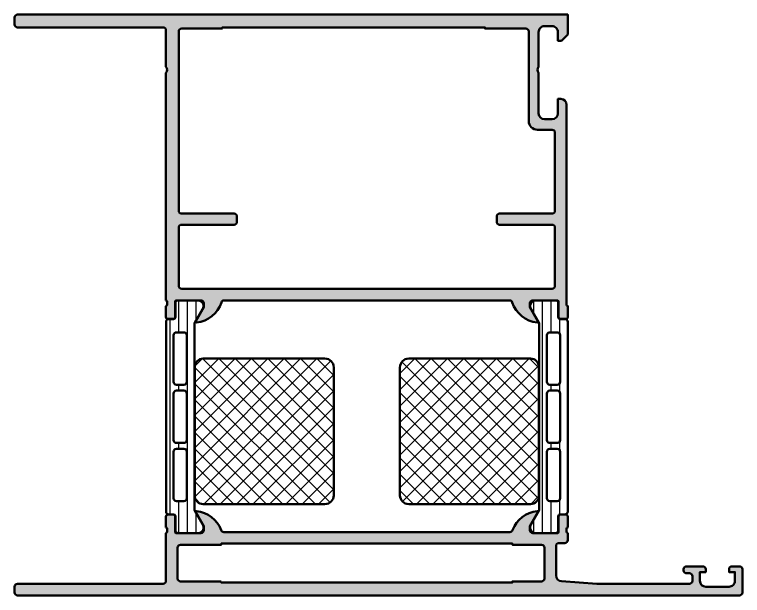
# Model space of a CAD drawing. Extents: x 0 to 125, y 0 to 100.
import ezdxf

# ---------------------------------------------------------------- set-up
doc = ezdxf.new("R2010")
doc.units = 0
for name, color, linetype, lineweight in [('0S-Alu contour', 7, 'Continuous', 50), ('0S-Alu hatch', 252, 'Continuous', 25), ('0S-Plastic contour', 254, 'Continuous', 50), ('0S-Plastic hatch', 253, 'Continuous', 25), ('0S-PT contour', 91, 'Continuous', 50), ('0S-PT hatch', 103, 'Continuous', 25)]:
    doc.layers.add(name, color=color, linetype=linetype, lineweight=lineweight)
pattern_1 = [(135, (0, 0), (-1.403165018917055, -1.403165018917055), []), (225, (0, 0), (1.403165018917055, -1.403165018917055), [])]
pattern_2 = [(90, (0, 0), (-1.4859, 0), [])]

# ---------------------------------------------------------------- blocks, each defined once
blk = doc.blocks.new('430240__CA96C9B0_4135_4E19_A877_C58FC48A25F4_')
at = {"layer": '0S-Alu hatch'}
h = blk.add_hatch(color=256, dxfattribs=at)
edge = h.paths.add_edge_path()
edge.add_line((0.5, 0), (124.4999389648438, 0))
edge.add_arc((124.4998714773262, 0.5000674875174071), 0.5000674920713575, 270.0077324561224, 359.992267543883)
edge.add_line((124.9999389648436, 0.5000000000000355), (124.9999389648438, 4.499999999999978))
edge.add_arc((124.4998714773263, 4.499932512482496), 0.5000674920714625, 0.0077324561169704, 89.99226754388734)
edge.add_line((124.4999389648439, 5.000000000000008), (123.1998901367189, 5.000000000000006))
edge.add_arc((123.1999270355079, 4.499963101210925), 0.5000369001505013, 90.00422797774264, 179.9957720223886)
edge.add_line((122.6998901367188, 4.499999999999984), (122.6998901367188, 4))
edge.add_line((122.6998901367188, 4), (123.6998901367186, 4))
edge.add_line((123.6998901367186, 4), (123.6998901367188, 2.5))
edge.add_ellipse((122.6999271104125, 2.499963026306401), major_axis=(-0.9999630269899558, 0), ratio=1, start_angle=89.99788148507548, end_angle=180.0021185150526, ccw=False)
edge.add_line((122.6998901367188, 1.499999999999998), (118.6998901367188, 1.5))
edge.add_ellipse((118.699967006428, 2.500076869709434), major_axis=(-1.000076872663683, 0), ratio=1, start_angle=0.004403971451608868, end_angle=89.99559602863081, ccw=False)
edge.add_line((117.6998901367186, 2.500000000000237), (117.6998901367188, 4))
edge.add_line((117.6998901367188, 4), (118.6998901367188, 4))
edge.add_line((118.6998901367188, 4), (118.6998901367188, 4.500000000000198))
edge.add_arc((118.1999476115217, 4.500057474802838), 0.4999425285009028, 359.9934131156214, 450.0065868843901)
edge.add_line((118.1998901367188, 5.000000000000008), (115.3999023437501, 5.000000000000007))
edge.add_arc((115.3999189072093, 4.499983436540766), 0.5000165637335796, 90.00189796974266, 179.9981020306515)
edge.add_line((114.8999023437501, 4.499999999999968), (114.8999023437499, 4.300003051758018))
edge.add_arc((115.3999138845144, 4.300014592522378), 0.500011540897747, 180.0013224435664, 269.9986775563486)
edge.add_line((115.3999023437501, 3.800003051757817), (115.8999023437499, 3.800003051757812))
edge.add_ellipse((115.8998672445842, 3.299967952592187), major_axis=(-0.50003510039749, 0), ratio=1, start_angle=180.0040217857437, end_angle=269.9959782142193, ccw=False)
edge.add_line((116.3999023437499, 3.300003051757799), (116.3999023437501, 2.499999999999997))
edge.add_ellipse((115.8998857802908, 2.500016563459212), major_axis=(-0.5000165637335654, 0), ratio=1, start_angle=90.00189796974593, end_angle=179.9981020306515, ccw=False)
edge.add_line((115.8999023437501, 1.999999999999986), (99.99987792968767, 2))
edge.add_line((99.99987792968767, 2), (93.92863159232331, 2.433656093001665))
edge.add_ellipse((93.99987792968761, 3.431114843734052), major_axis=(-1.000000000000221, 0), ratio=1, start_angle=0, end_angle=85.9144241543766, ccw=False)
edge.add_line((92.99987792968739, 3.431114843734157), (92.99987792968761, 8.499999999999973))
edge.add_ellipse((93.49987792968763, 8.499999999999986), major_axis=(-0.5000000000000142, 0), ratio=1, start_angle=270.00000000000165, end_angle=360, ccw=False)
edge.add_line((93.49987792968761, 9), (94.49987792968761, 9))
edge.add_arc((94.49987792968761, 9.49999999999999), 0.4999999999999894, 269.9999999999984, 360)
edge.add_line((94.99987792968761, 9.499999999999975), (94.99987792968761, 10.69997591196493))
edge.add_ellipse((95.07868391684889, 10.96753714189632), major_axis=(-0.2789254297744526, 0), ratio=1, start_angle=-1.1624791642626064, end_angle=73.58848492527841, ccw=False)
edge.add_line((94.7998158945312, 10.97319589648444), (94.79981589453116, 11.4267898964845))
edge.add_ellipse((95.07868399017434, 11.43245055596137), major_axis=(-0.2789255417371679, 0), ratio=1, start_angle=-73.57540544468719, end_angle=1.1628700728463741, ccw=False)
edge.add_line((94.99981689453136, 11.69999389648438), (94.99981689453134, 13.580004896493))
edge.add_arc((94.69981689453128, 13.58000489649286), 0.3000000000000682, 0, 90.00000000002441)
edge.add_line((94.69981689453115, 13.88000489649293), (93.71984257548856, 13.88000489649293))
edge.add_arc((93.71984257548851, 13.58000489649298), 0.2999999999999474, 89.99999999999459, 180)
edge.add_line((93.41984257548857, 13.58000489649299), (93.41984257548857, 10.89999389648445))
edge.add_ellipse((93.21984257548853, 10.89999389648443), major_axis=(-0.2000000000000597, 0), ratio=1, start_angle=90.00000000000409, end_angle=180, ccw=False)
edge.add_line((93.21984257548853, 10.69999389648437), (88.99981689453114, 10.69999389648436))
edge.add_ellipse((88.99981689453115, 11.19999389648438), major_axis=(-0.5000000000000178, 0), ratio=1, start_angle=0, end_angle=89.9999999999983, ccw=False)
edge.add_line((88.49981689453114, 11.19999389648441), (88.49981689453112, 11.89999389648441))
edge.add_line((88.49981689453112, 11.89999389648441), (89.88131235215369, 14.29281421951199))
edge.add_arc((89.76169710988302, 14.36187411183615), 0.1381197846483221, 330.0000000000002, 455.6225775508061)
edge.add_arc((90.2380401357047, 9.52338503463427), 5.000000000002345, 95.62257755078637, 160.0499003679478)
edge.add_ellipse((85.06809437393632, 11.39999389648098), major_axis=(-0.4999999999965955, 0), ratio=1, start_angle=90.0000000000162, end_angle=160.0499003679666, ccw=False)
edge.add_line((85.06809437393647, 10.89999389648438), (35.93183488011989, 10.89999389648437))
edge.add_ellipse((35.93183488011999, 11.39999389647932), major_axis=(-0.4999999999949552, 0), ratio=1, start_angle=19.950396113896375, end_angle=89.99999999998778, ccw=False)
edge.add_arc((30.76189882909059, 9.523358282335494), 5.000000000005633, 19.95039611390961, 84.37742244920904)
edge.add_arc((31.23824185491309, 14.36184735954069), 0.1381197846482319, 84.3774224492316, 210.000000000031)
edge.add_line((31.11862661264252, 14.29278746721651), (32.50012207026486, 11.89996714418899))
edge.add_line((32.50012207026486, 11.89996714418899), (32.50012207026486, 11.19996714418884))
edge.add_ellipse((32.00012207026484, 11.19996714418887), major_axis=(-0.5000000000000214, 0), ratio=1, start_angle=89.99999999999591, end_angle=180, ccw=False)
edge.add_line((32.00012207026481, 10.69996714418885), (27.78009638930774, 10.69996714418884))
edge.add_ellipse((27.78009638930771, 10.89996714418891), major_axis=(-0.2000000000000668, 0), ratio=1, start_angle=0, end_angle=90.00000000001017, ccw=False)
edge.add_line((27.58009638930764, 10.89996714418887), (27.58009638930758, 13.57997814419745))
edge.add_arc((27.28009638930757, 13.57997814419739), 0.3000000000000149, 0, 90.00000000001017)
edge.add_line((27.28009638930752, 13.87997814419741), (26.30012207026488, 13.87997814419742))
edge.add_arc((26.30012207026489, 13.57997814419745), 0.2999999999999652, 90.00000000000205, 180)
edge.add_line((26.00012207026493, 13.57997814419744), (26.00012207026487, 11.69996714418886))
edge.add_ellipse((25.92125497462176, 11.43242380366604), major_axis=(-0.2789255417370154, 0), ratio=1, start_angle=178.8371299271152, end_angle=253.57540544465058, ccw=False)
edge.add_line((26.2001230702648, 11.42676314418899), (26.2001230702648, 10.97316914418885))
edge.add_ellipse((25.92125504794741, 10.96751038960063), major_axis=(-0.2789254297741601, 0), ratio=1, start_angle=106.4245856319628, end_angle=181.1624791642833, ccw=False)
edge.add_line((26.00012207026481, 10.69996714418882), (25.99999999984675, 2.499965981609189))
edge.add_ellipse((25.49999999989952, 2.499973247704528), major_axis=(-0.5000000000000312, 0), ratio=1, start_angle=89.9999999999983, end_angle=179.9991673671277, ccw=False)
edge.add_line((25.4999999998995, 1.999973247704496), (0.5000000000001137, 1.999999999999992))
edge.add_arc((0.5000000000000427, 1.49999999999995), 0.5000000000000427, 89.99999999999186, 180)
edge.add_line((0, 1.500000000000021), (0, 0.499999999999986))
edge.add_arc((0.4999999999999929, 0.4999999999999929), 0.4999999999999929, 180, 270.0000000000008)
edge = h.paths.add_edge_path()
edge.add_line((35.49998168940549, 2.399967144188849), (28.50001220698361, 2.399967144188849))
edge.add_ellipse((28.50001220698362, 2.899967144188853), major_axis=(-0.5000000000000046, 0), ratio=1, start_angle=0, end_angle=89.9999999999996, ccw=False)
edge.add_line((28.00001220698362, 2.899967144188858), (28.00001220698362, 8.199970195946648))
edge.add_ellipse((28.50001220698366, 8.199970195946628), major_axis=(-0.5000000000000356, 0), ratio=1, start_angle=269.9999999999984, end_angle=360, ccw=False)
edge.add_line((28.50001220698367, 8.699970195946664), (35.49998168940549, 8.69997019594666))
edge.add_line((35.49998168940549, 8.69997019594666), (35.49998168940548, 8.899993896484375))
edge.add_line((35.49998168940548, 8.899993896484375), (85.49995727539051, 8.899993896484602))
edge.add_line((85.49995727539051, 8.899993896484602), (85.4999572753905, 8.699996948242186))
edge.add_line((85.4999572753905, 8.699996948242186), (90.49992675781263, 8.699996948242191))
edge.add_ellipse((90.49992675781262, 8.199996948242205), major_axis=(-0.4999999999999858, 0), ratio=1, start_angle=180, end_angle=269.9999999999984, ccw=False)
edge.add_line((90.9999267578126, 8.199996948242198), (90.9999267578126, 2.899993896484614))
edge.add_ellipse((90.49992675781247, 2.899993896484709), major_axis=(-0.5000000000001279, 0), ratio=1, start_angle=89.99999999999022, end_angle=180, ccw=False)
edge.add_line((90.49992675781237, 2.399993896484581), (85.49995727539051, 2.399993896484375))
edge.add_line((85.49995727539051, 2.399993896484375), (85.4999572753905, 2.199996948242407))
edge.add_line((85.4999572753905, 2.199996948242407), (35.49998168940549, 2.19997123285794))
edge.add_line((35.49998168940549, 2.19997123285794), (35.49998168940549, 2.399967144188849))
at = {"layer": '0S-Alu contour', "color": 7}
for points in [[(27.28009638930752, 13.87997814419741), (26.30012207026488, 13.87997814419742)], [(31.11862661264252, 14.29278746721651), (32.50012207026486, 11.89996714418899), (32.50012207026486, 11.19996714418884)], [(88.49981689453114, 11.19999389648441), (88.49981689453112, 11.89999389648441), (89.88131235215369, 14.29281421951199)], [(94.69981689453115, 13.88000489649293), (93.71984257548856, 13.88000489649293)], [(26.00012207026493, 13.57997814419744), (26.00012207026487, 11.69996714418886)], [(27.58009638930764, 10.89996714418887), (27.58009638930758, 13.57997814419745)], [(93.41984257548857, 13.58000489649299), (93.41984257548857, 10.89999389648445)], [(94.99981689453136, 11.69999389648438), (94.99981689453134, 13.580004896493)], [(26.2001230702648, 11.42676314418899), (26.2001230702648, 10.97316914418885)], [(94.7998158945312, 10.97319589648444), (94.79981589453116, 11.4267898964845)], [(26.00012207026481, 10.69996714418882), (25.99999999984675, 2.499965981609189)], [(32.00012207026481, 10.69996714418885), (27.78009638930774, 10.69996714418884)], [(85.06809437393647, 10.89999389648438), (35.93183488011989, 10.89999389648437)], [(93.21984257548853, 10.69999389648437), (88.99981689453114, 10.69999389648436)], [(94.99987792968761, 9.499999999999975), (94.99987792968761, 10.69997591196493)], [(28.50001220698367, 8.699970195946664), (35.49998168940549, 8.69997019594666), (35.49998168940548, 8.899993896484375), (85.49995727539051, 8.899993896484602), (85.4999572753905, 8.699996948242186), (90.49992675781263, 8.699996948242191)], [(93.49987792968761, 9), (94.49987792968761, 9)], [(28.00001220698362, 2.899967144188858), (28.00001220698362, 8.199970195946648)], [(90.9999267578126, 8.199996948242198), (90.9999267578126, 2.899993896484614)], [(92.99987792968739, 3.431114843734157), (92.99987792968761, 8.499999999999973)], [(114.8999023437501, 4.499999999999968), (114.8999023437499, 4.300003051758018)], [(118.1998901367188, 5.000000000000008), (115.3999023437501, 5.000000000000007)], [(115.3999023437501, 3.800003051757817), (115.8999023437499, 3.800003051757812)], [(117.6998901367186, 2.500000000000237), (117.6998901367188, 4), (118.6998901367188, 4), (118.6998901367188, 4.500000000000198)], [(122.6998901367188, 4.499999999999984), (122.6998901367188, 4), (123.6998901367186, 4), (123.6998901367188, 2.5)], [(124.4999389648439, 5.000000000000008), (123.1998901367189, 5.000000000000006)], [(124.9999389648436, 0.5000000000000355), (124.9999389648438, 4.499999999999978)], [(116.3999023437499, 3.300003051757799), (116.3999023437501, 2.499999999999997)], [(0, 1.500000000000021), (0, 0.499999999999986)], [(25.4999999998995, 1.999973247704496), (0.5000000000001137, 1.999999999999992)], [(35.49998168940549, 2.399967144188849), (28.50001220698361, 2.399967144188849)], [(90.49992675781237, 2.399993896484581), (85.49995727539051, 2.399993896484375), (85.4999572753905, 2.199996948242407), (35.49998168940549, 2.19997123285794), (35.49998168940549, 2.399967144188849)], [(115.8999023437501, 1.999999999999986), (99.99987792968767, 2), (93.92863159232331, 2.433656093001665)], [(122.6998901367188, 1.499999999999998), (118.6998901367188, 1.5)], [(0.5, 0), (124.4999389648438, 0)]]:
    blk.add_lwpolyline(points, dxfattribs=at)
for centre, radius, start, end in [((26.30012207026489, 13.57997814419745), 0.2999999999999652, 90.00000000000205, 180), ((27.28009638930757, 13.57997814419739), 0.3000000000000149, 0, 90.00000000001017), ((31.23824185491309, 14.36184735954069), 0.1381197846482319, 84.3774224492316, 210.000000000031), ((30.76189882909059, 9.523358282335494), 5.000000000005633, 19.95039611390961, 84.37742244920904), ((90.2380401357047, 9.52338503463427), 5.000000000002345, 95.62257755078637, 160.0499003679478), ((89.76169710988302, 14.36187411183615), 0.1381197846483221, 330.0000000000002, 95.62257755080613), ((93.71984257548851, 13.58000489649298), 0.2999999999999474, 89.99999999999459, 180), ((94.69981689453128, 13.58000489649286), 0.3000000000000682, 0, 90.00000000002441), ((94.49987792968761, 9.49999999999999), 0.4999999999999894, 269.9999999999984, 0), ((115.3999189072093, 4.499983436540766), 0.5000165637335796, 90.00189796974266, 179.9981020306515), ((115.3999138845144, 4.300014592522378), 0.500011540897747, 180.0013224435664, 269.9986775563486), ((118.1999476115217, 4.500057474802838), 0.4999425285009028, 359.9934131156214, 90.00658688439012), ((123.1999270355079, 4.499963101210925), 0.5000369001505013, 90.00422797774264, 179.9957720223886), ((124.4998714773263, 4.499932512482496), 0.5000674920714625, 0.0077324561169704, 89.99226754388734), ((0.5000000000000427, 1.49999999999995), 0.5000000000000427, 89.99999999999186, 180), ((0.4999999999999929, 0.4999999999999929), 0.4999999999999929, 180, 270.0000000000008), ((124.4998714773262, 0.5000674875174071), 0.5000674920713575, 270.0077324561224, 359.992267543883)]:
    blk.add_arc(centre, radius, start, end, dxfattribs=at)
at = {"layer": '0S-Alu contour', "color": 7, "extrusion": (0, 0, -1)}
for centre, radius, start, end in [((-25.92125497462176, 11.43242380366604), 0.2789255417370154, 106.4245945553494, 181.162870072885), ((-95.07868399017434, 11.43245055596137), 0.2789255417371679, 358.8371299271536, 73.57540544468728), ((-25.92125504794741, 10.96751038960063), 0.2789254297741601, 178.8375208357167, 253.5754143680372), ((-27.78009638930771, 10.89996714418891), 0.2000000000000668, 269.9999999999898, 0), ((-32.00012207026484, 11.19996714418887), 0.5000000000000214, 180, 270.0000000000041), ((-35.93183488011999, 11.39999389647932), 0.4999999999949552, 270.0000000000122, 340.0496038861036), ((-85.06809437393632, 11.39999389648098), 0.4999999999965955, 199.9500996320334, 269.9999999999838), ((-88.99981689453115, 11.19999389648438), 0.5000000000000178, 270.0000000000017, 0), ((-93.21984257548853, 10.89999389648443), 0.2000000000000597, 180, 269.9999999999959), ((-95.07868391684889, 10.96753714189632), 0.2789254297744526, 286.4115150747216, 1.162479164262609), ((-93.49987792968763, 8.499999999999986), 0.5000000000000142, 0, 89.99999999999837), ((-28.50001220698366, 8.199970195946628), 0.5000000000000356, 0, 90.0000000000016), ((-90.49992675781262, 8.199996948242205), 0.4999999999999858, 90.0000000000016, 180), ((-115.8998672445842, 3.299967952592187), 0.50003510039749, 90.0040217857807, 179.9959782142563), ((-28.50001220698362, 2.899967144188853), 0.5000000000000046, 270.0000000000004, 0), ((-90.49992675781247, 2.899993896484709), 0.5000000000001279, 180, 270.0000000000098), ((-93.99987792968761, 3.431114843734052), 1.000000000000221, 274.0855758456234, 0), ((-25.49999999989952, 2.499973247704528), 0.5000000000000312, 180.0008326328724, 270.0000000000017), ((-115.8998857802908, 2.500016563459212), 0.5000165637335654, 180.0018979693485, 269.9981020302541), ((-118.699967006428, 2.500076869709434), 1.000076872663683, 270.0044039713692, 359.9955960285484), ((-122.6999271104125, 2.499963026306401), 0.9999630269899558, 179.9978814849474, 270.0021185149245)]:
    blk.add_arc(centre, radius, start, end, dxfattribs=at)
blk = doc.blocks.new('430520__591F42D7_17F3_45D7_87C4_2FE43809845B_')
at = {"layer": '0S-PT hatch'}
h = blk.add_hatch(dxfattribs=at)
h.set_pattern_fill('ANSI37', color=256, scale=0.625, angle=90, style=0)
h.set_pattern_definition(pattern_1)
edge = h.paths.add_edge_path()
edge.add_line((67.68982100441738, 15.68997591196492), (88.58985342934413, 15.68997591196493))
edge.add_arc((88.61656169168069, 17.12549576254588), 1.435768286559153, 268.9341184137193, 362.5740110506953)
edge.add_line((90.05088135027142, 17.18997591196493), (90.0139542307046, 39.18997591196493))
edge.add_arc((88.64035607998967, 39.31190212465653), 1.378998869103517, 354.9274856688382, 452.0987950140447)
edge.add_line((88.58985342934413, 40.68997591196493), (67.68982100441735, 40.68997591196492))
edge.add_arc((67.68982472385952, 39.18997219252278), 1.500003719446759, 90.00014207187252, 179.9998579268319)
edge.add_line((66.18982100441737, 39.18997591196492), (66.18982100441738, 17.18997591196492))
edge.add_arc((67.68982367965171, 17.18997858719926), 1.500002675236713, 180.000102185685, 269.9998978137581)
at = {"layer": '0S-PT contour', "color": 7}
for points in [[(88.58985342934413, 40.68997591196493), (67.68982100441735, 40.68997591196492)], [(66.18982100441737, 39.18997591196492), (66.18982100441738, 17.18997591196492)], [(90.05088135027142, 17.18997591196493), (90.0139542307046, 39.18997591196493)], [(67.68982100441738, 15.68997591196492), (88.58985342934413, 15.68997591196493)]]:
    blk.add_lwpolyline(points, dxfattribs=at)
for centre, radius, start, end in [((67.68982472385952, 39.18997219252278), 1.500003719446759, 90.00014207187252, 179.9998579268319), ((88.64035607998967, 39.31190212465653), 1.378998869103517, 354.9274856688382, 92.09879501404477), ((67.68982367965171, 17.18997858719926), 1.500002675236713, 180.000102185685, 269.9998978137581), ((88.61656169168069, 17.12549576254588), 1.435768286559153, 268.9341184137193, 2.574011050695321)]:
    blk.add_arc(centre, radius, start, end, dxfattribs=at)
blk = doc.blocks.new('284257__BAB795CD_4E66_4EE8_9439_99175800523B___726AAB47_BA95_4954_93C4_E282FFC9E9A8_')
at = {"layer": '0S-Plastic hatch'}
h = blk.add_hatch(dxfattribs=at)
h.set_pattern_fill('ANSI31', color=256, scale=0.4680000000000001, angle=45, style=0)
h.set_pattern_definition(pattern_2)
edge = h.paths.add_edge_path()
edge.add_ellipse((94.4921626008946, 14.40997291196493), major_axis=(-0.4999999999999985, 0), ratio=1, start_angle=90, end_angle=179.9999730418353, ccw=False)
edge.add_line((94.4921626008946, 13.90997291196493), (93.68183126756134, 13.90997291196493))
edge.add_arc((93.68183126756134, 13.60997291196491), 0.3000000000000202, 90.00000000000273, 180)
edge.add_line((93.38183126756132, 13.6099729119649), (93.38216321795835, 11.20997452902858))
edge.add_ellipse((92.88216724051975, 11.2099718894035), major_axis=(-0.4999959774455549, 0), ratio=1, start_angle=89.99969751881491, end_angle=180.0003024817733, ccw=False)
edge.add_line((92.8821646008947, 10.70997591196491), (89.40562310279518, 10.70997591196492))
edge.add_ellipse((89.54793375178653, 11.69979398668777), major_axis=(-0.9999960709244795, 0), ratio=1, start_angle=-32.727016099841194, end_angle=81.81839194810021, ccw=False)
edge.add_line((88.70668110279519, 12.24042891196493), (90.02515081728183, 14.52408575871511))
edge.add_arc((89.59213810055107, 14.77408573301467), 0.5000000000003328, 330.0000034006767, 359.9999401018306)
edge.add_line((90.09213810055113, 14.77408521024616), (90.08756875813714, 46.62586661368374))
edge.add_arc((89.58756875813712, 46.62586609091505), 0.5000000000002875, 5.98981694121e-05, 29.99999659934351)
edge.add_line((90.02058147486775, 46.87586606521474), (88.70211176038116, 49.15952291196491))
edge.add_ellipse((89.54336440937249, 49.7001578372421), major_axis=(-0.9999960709244653, 0), ratio=1, start_angle=-81.81839194809828, end_angle=32.72701609984313, ccw=False)
edge.add_line((89.40105376038109, 50.68997591196493), (92.87759525848062, 50.68997591196493))
edge.add_ellipse((92.8775978981057, 50.18997993452634), major_axis=(-0.499995977445562, 0), ratio=1, start_angle=179.9996975182268, end_angle=270.0003024811867, ccw=False)
edge.add_line((93.37759387554429, 50.18997729490127), (93.37726192514727, 47.78997891196492))
edge.add_arc((93.67726192514726, 47.78997891196492), 0.2999999999999829, 180, 270)
edge.add_line((93.67726192514726, 47.48997891196494), (94.49217792918571, 47.48997891196493))
edge.add_ellipse((94.4921779291857, 46.98997891196493), major_axis=(-0.4999999999999929, 0), ratio=1, start_angle=179.9999730418353, end_angle=269.9999999999984, ccw=False)
edge.add_line((94.99217792918564, 46.98997867672416), (94.99216260089455, 14.40997267672416))
edge = h.paths.add_edge_path()
edge.add_arc((93.20655563563267, 16.69685383321118), 0.5000000020876358, 269.9981008973821, 360)
edge.add_line((93.70655563772031, 16.69685383139306), (93.70655563772031, 24.69685077928073))
edge.add_arc((93.20655563556298, 24.69685077740327), 0.5000000021573215, 0, 90.00189908949562)
edge.add_line((93.20653906288067, 25.19685077928594), (91.90654495656791, 25.19685077928595))
edge.add_arc((91.90654131721124, 24.69685441864269), 0.4999963606565038, 89.9995829574057, 180.0004170428646)
edge.add_line((91.40654495656796, 24.69685077928592), (91.40654495656796, 16.69685383139821))
edge.add_arc((91.90654131721134, 16.69685019204158), 0.4999963606566246, 179.9995829571354, 270.0004170425845)
edge.add_line((91.90654495656796, 16.1968538313982), (93.20653906283584, 16.1968538313982))
edge = h.paths.add_edge_path()
edge.add_arc((93.20655563770988, 26.69685077928593), 0.4999999999999965, 269.999999998808, 360)
edge.add_line((93.7065556377099, 26.69685077928074), (93.7065556377099, 34.70055766410887))
edge.add_arc((93.20655563770988, 34.70055766411407), 0.5, 0, 90)
edge.add_line((93.20655563770988, 35.20055766411406), (91.90654495655755, 35.20055766411406))
edge.add_arc((91.90654495655754, 34.70055766411408), 0.4999999999999929, 89.99999999999837, 180)
edge.add_line((91.40654495655755, 34.70055766410888), (91.40654495655755, 26.69685077928075))
edge.add_arc((91.90654495655755, 26.69685077928594), 0.5000000000000142, 180, 269.9999999988063)
edge.add_line((91.90654495654715, 26.19685077928593), (93.2065556376995, 26.19685077928594))
edge = h.paths.add_edge_path()
edge.add_arc((93.20655563562224, 36.70055766592705), 0.500000002087643, 269.9981008973838, 360)
edge.add_line((93.70655563770988, 36.70055766410892), (93.7065556377099, 44.70056987079607))
edge.add_arc((93.20657089649897, 44.70056987080128), 0.4999847412109091, 0, 90)
edge.add_line((93.20657089649897, 45.20055461201219), (91.90656021534659, 45.2005546120122))
edge.add_arc((91.90656021534659, 44.70053935322316), 0.5000152587890412, 90, 180)
edge.add_line((91.40654495655755, 44.70053935321796), (91.40654495655755, 36.70055766411405))
edge.add_arc((91.90654131720088, 36.70055402475739), 0.4999963606565677, 179.9995829571354, 270.0004170425911)
edge.add_line((91.90654495655754, 36.20055766411407), (93.20653906282544, 36.20055766411407))
at = {"layer": '0S-Alu contour', "color": 7}
for points in [[(93.20657089649897, 45.20055461201219), (91.90656021534659, 45.2005546120122)], [(91.40654495655755, 44.70053935321796), (91.40654495655755, 36.70055766411405)], [(93.70655563770988, 36.70055766410892), (93.7065556377099, 44.70056987079607)], [(91.90654495655754, 36.20055766411407), (93.20653906282544, 36.20055766411407)], [(93.20655563770988, 35.20055766411406), (91.90654495655755, 35.20055766411406)], [(91.40654495655755, 34.70055766410888), (91.40654495655755, 26.69685077928075)], [(93.7065556377099, 26.69685077928074), (93.7065556377099, 34.70055766410887)], [(91.90654495654715, 26.19685077928593), (93.2065556376995, 26.19685077928594)], [(93.20653906288067, 25.19685077928594), (91.90654495656791, 25.19685077928595)], [(91.40654495656796, 24.69685077928592), (91.40654495656796, 16.69685383139821)], [(93.70655563772031, 16.69685383139306), (93.70655563772031, 24.69685077928073)], [(91.90654495656796, 16.1968538313982), (93.20653906283584, 16.1968538313982)]]:
    blk.add_lwpolyline(points, dxfattribs=at)
for centre, radius, start, end in [((91.90656021534659, 44.70053935322316), 0.5000152587890412, 90, 180), ((93.20657089649897, 44.70056987080128), 0.4999847412109091, 0, 90), ((91.90654131720088, 36.70055402475739), 0.4999963606565677, 179.9995829571354, 270.0004170425911), ((93.20655563562224, 36.70055766592705), 0.500000002087643, 269.9981008973838, 0), ((91.90654495655754, 34.70055766411408), 0.4999999999999929, 89.99999999999837, 180), ((93.20655563770988, 34.70055766411407), 0.5, 0, 90), ((91.90654495655755, 26.69685077928594), 0.5000000000000142, 180, 269.9999999988063), ((93.20655563770988, 26.69685077928593), 0.4999999999999965, 269.999999998808, 0), ((91.90654131721124, 24.69685441864269), 0.4999963606565038, 89.9995829574057, 180.0004170428646), ((93.20655563556298, 24.69685077740327), 0.5000000021573215, 0, 90.00189908949562), ((91.90654131721134, 16.69685019204158), 0.4999963606566246, 179.9995829571354, 270.0004170425845), ((93.20655563563267, 16.69685383321118), 0.5000000020876358, 269.9981008973821, 0)]:
    blk.add_arc(centre, radius, start, end, dxfattribs=at)
at = {"layer": '0S-Plastic contour', "color": 7}
for points in [[(89.40105376038109, 50.68997591196493), (92.87759525848062, 50.68997591196493)], [(93.37759387554429, 50.18997729490127), (93.37726192514727, 47.78997891196492)], [(90.02058147486775, 46.87586606521474), (88.70211176038116, 49.15952291196491)], [(90.09213810055113, 14.77408521024616), (90.08756875813714, 46.62586661368374)], [(93.67726192514726, 47.48997891196494), (94.49217792918571, 47.48997891196493)], [(94.99217792918564, 46.98997867672416), (94.99216260089455, 14.40997267672416)], [(88.70668110279519, 12.24042891196493), (90.02515081728183, 14.52408575871511)], [(94.4921626008946, 13.90997291196493), (93.68183126756134, 13.90997291196493)], [(93.38183126756132, 13.6099729119649), (93.38216321795835, 11.20997452902858)], [(92.8821646008947, 10.70997591196491), (89.40562310279518, 10.70997591196492)]]:
    blk.add_lwpolyline(points, dxfattribs=at)
at = {"layer": '0S-Plastic contour', "color": 7, "extrusion": (0, 0, -1)}
for centre, radius, start, end in [((-89.54336440937249, 49.7001578372421), 0.9999960709244653, 327.2729839001569, 81.81839194809844), ((-92.8775978981057, 50.18997993452634), 0.499995977445562, 89.9996975188133, 180.0003024817733), ((-94.4921779291857, 46.98997891196493), 0.4999999999999929, 90.0000000000016, 180.0000269581648), ((-94.4921626008946, 14.40997291196493), 0.4999999999999985, 180.0000269581648, 270), ((-89.54793375178653, 11.69979398668777), 0.9999960709244795, 278.1816080518998, 32.72701609984115), ((-92.88216724051975, 11.2099718894035), 0.4999959774455549, 179.9996975182267, 270.0003024811851)]:
    blk.add_arc(centre, radius, start, end, dxfattribs=at)
at = {"layer": '0S-Plastic contour', "color": 7}
for centre, radius, start, end in [((93.67726192514726, 47.78997891196492), 0.2999999999999829, 180, 270), ((89.58756875813712, 46.62586609091505), 0.5000000000002875, 5.98981694121e-05, 29.99999659934351), ((89.59213810055107, 14.77408573301467), 0.5000000000003328, 330.0000034006767, 359.9999401018306), ((93.68183126756134, 13.60997291196491), 0.3000000000000202, 90.00000000000273, 180)]:
    blk.add_arc(centre, radius, start, end, dxfattribs=at)
blk = doc.blocks.new('430520__A9104E17_5C87_406B_A49D_0138D4455357_')
at = {"layer": '0S-PT hatch'}
h = blk.add_hatch(dxfattribs=at)
h.set_pattern_fill('ANSI37', color=256, scale=0.625, angle=90, style=0)
h.set_pattern_definition(pattern_1)
edge = h.paths.add_edge_path()
edge.add_arc((53.31017632030071, 17.18996981942316), 1.500002675236729, 270.0001021862424, 359.999897814315)
edge.add_line((54.81017899553505, 17.18996714418882), (54.81017899553505, 39.18996714418882))
edge.add_arc((53.3101752760929, 39.18996342474667), 1.500003719446759, 0.0001420731681082, 89.9998579281275)
edge.add_line((53.31017899553505, 40.68996714418882), (32.41014657060829, 40.68996714418882))
edge.add_arc((32.36463264687768, 39.29987517644634), 1.390836868951751, 88.12471077754246, 184.532407087134)
edge.add_line((30.97814520716509, 39.18996714418882), (30.93323905197349, 17.18996714418882))
edge.add_arc((32.39411839681363, 17.15127099679727), 1.461391751722821, 178.4826894687781, 270.6284181658987)
edge.add_line((32.41014657060829, 15.68996714418882), (53.31017899553505, 15.68996714418882))
at = {"layer": '0S-PT contour', "color": 7}
for points in [[(53.31017899553505, 40.68996714418882), (32.41014657060829, 40.68996714418882)], [(30.97814520716509, 39.18996714418882), (30.93323905197349, 17.18996714418882)], [(54.81017899553505, 17.18996714418882), (54.81017899553505, 39.18996714418882)], [(32.41014657060829, 15.68996714418882), (53.31017899553505, 15.68996714418882)]]:
    blk.add_lwpolyline(points, dxfattribs=at)
for centre, radius, start, end in [((32.36463264687768, 39.29987517644634), 1.390836868951751, 88.12471077754246, 184.532407087134), ((53.3101752760929, 39.18996342474667), 1.500003719446759, 0.0001420731681082, 89.9998579281275), ((32.39411839681363, 17.15127099679727), 1.461391751722821, 178.4826894687781, 270.6284181658987), ((53.31017632030071, 17.18996981942316), 1.500002675236729, 270.0001021862424, 359.999897814315)]:
    blk.add_arc(centre, radius, start, end, dxfattribs=at)
blk = doc.blocks.new('284257__7195D4D4_D1D8_4C84_B367_20361C5AC560___4AF0D132_89EC_410E_9C64_756B7EC1D10D_')
at = {"layer": '0S-Plastic hatch'}
h = blk.add_hatch(dxfattribs=at)
h.set_pattern_fill('ANSI31', color=256, scale=0.4680000000000001, angle=45, style=0)
h.set_pattern_definition(pattern_2)
edge = h.paths.add_edge_path()
edge.add_arc((26.50783739905782, 14.40996414418882), 0.4999999999999985, 180.0000269581648, 270)
edge.add_line((26.50783739905782, 13.90996414418882), (27.31816873239109, 13.90996414418882))
edge.add_ellipse((27.31816873239108, 13.6099641441888), major_axis=(-0.3000000000000184, 0), ratio=1, start_angle=180, end_angle=269.99999999999864, ccw=False)
edge.add_line((27.6181687323911, 13.60996414418879), (27.61783678199407, 11.20996576125247))
edge.add_arc((28.11783275943266, 11.20996312162739), 0.4999959774455513, 179.9996975182267, 270.0003024811855)
edge.add_line((28.11783539905773, 10.7099671441888), (31.59437689715725, 10.70996714418881))
edge.add_arc((31.45206624816589, 11.69978521891166), 0.9999960709244788, 278.1816080519002, 392.7270160998407)
edge.add_line((32.29331889715723, 12.24042014418882), (30.9748491826706, 14.524076990939))
edge.add_ellipse((31.40786189940136, 14.77407696523856), major_axis=(-0.5000000000003372, 0), ratio=1, start_angle=5.9898169411098934e-05, end_angle=29.99999659932263, ccw=False)
edge.add_line((30.9078618994013, 14.77407644247005), (30.91243124181529, 46.62585784590763))
edge.add_ellipse((31.4124312418153, 46.62585732313893), major_axis=(-0.5000000000002875, 0), ratio=1, start_angle=330.0000034006556, end_angle=359.9999401018306, ccw=False)
edge.add_line((30.97941852508467, 46.87585729743863), (32.29788823957125, 49.15951414418881))
edge.add_arc((31.45663559057993, 49.70014906946598), 0.9999960709244712, 327.2729839001572, 441.8183919480979)
edge.add_line((31.59894623957133, 50.68996714418883), (28.12240474147179, 50.68996714418883))
edge.add_arc((28.12240210184671, 50.18997116675024), 0.499995977445562, 89.99969751881291, 180.0003024817733)
edge.add_line((27.62240612440812, 50.18996852712516), (27.62273807480514, 47.78997014418882))
edge.add_ellipse((27.32273807480515, 47.78997014418881), major_axis=(-0.29999999999999, 0), ratio=1, start_angle=90.00000000000142, end_angle=180, ccw=False)
edge.add_line((27.32273807480516, 47.48997014418882), (26.50782207076672, 47.48997014418882))
edge.add_arc((26.50782207076672, 46.98997014418882), 0.5, 90.0000000000004, 180.0000269581648)
edge.add_line((26.00782207076678, 46.98996990894808), (26.00783739905788, 14.40996390894806))
edge = h.paths.add_edge_path()
edge.add_ellipse((27.79344436431976, 16.69684506543507), major_axis=(-0.5000000020876358, 0), ratio=1, start_angle=0, end_angle=90.00189910261747, ccw=False)
edge.add_line((27.29344436223212, 16.69684506361695), (27.29344436223212, 24.69684201150462))
edge.add_ellipse((27.79344436438944, 24.69684200962716), major_axis=(-0.5000000021573144, 0), ratio=1, start_angle=269.9981009105036, end_angle=360, ccw=False)
edge.add_line((27.79346093707176, 25.19684201150982), (29.0934550433845, 25.19684201150984))
edge.add_ellipse((29.09345868274121, 24.69684565086658), major_axis=(-0.4999963606565038, 0), ratio=1, start_angle=179.9995829571355, end_angle=270.00041704259513, ccw=False)
edge.add_line((29.59345504338447, 24.69684201150981), (29.59345504338447, 16.6968450636221))
edge.add_ellipse((29.0934586827411, 16.69684142426547), major_axis=(-0.4999963606566175, 0), ratio=1, start_angle=89.99958295741459, end_angle=180.0004170428646, ccw=False)
edge.add_line((29.09345504338446, 16.1968450636221), (27.79346093711658, 16.1968450636221))
edge = h.paths.add_edge_path()
edge.add_ellipse((27.79344436224252, 26.69684201150982), major_axis=(-0.4999999999999965, 0), ratio=1, start_angle=0, end_angle=90.0000000011924, ccw=False)
edge.add_line((27.29344436224252, 26.69684201150462), (27.29344436224252, 34.70054889633276))
edge.add_ellipse((27.79344436224253, 34.70054889633796), major_axis=(-0.5, 0), ratio=1, start_angle=270, end_angle=360, ccw=False)
edge.add_line((27.79344436224253, 35.20054889633796), (29.09345504339487, 35.20054889633796))
edge.add_ellipse((29.09345504339487, 34.70054889633797), major_axis=(-0.4999999999999929, 0), ratio=1, start_angle=180, end_angle=270.0000000000008, ccw=False)
edge.add_line((29.59345504339487, 34.70054889633277), (29.59345504339487, 26.69684201150464))
edge.add_ellipse((29.09345504339486, 26.69684201150984), major_axis=(-0.5000000000000107, 0), ratio=1, start_angle=90.00000000119331, end_angle=180, ccw=False)
edge.add_line((29.09345504340527, 26.19684201150982), (27.79344436225293, 26.19684201150982))
edge = h.paths.add_edge_path()
edge.add_ellipse((27.79344436433017, 36.70054889815094), major_axis=(-0.500000002087643, 0), ratio=1, start_angle=0, end_angle=90.00189910261668, ccw=False)
edge.add_line((27.29344436224252, 36.70054889633281), (27.29344436224252, 44.70056110301997))
edge.add_ellipse((27.79342910345344, 44.70056110302517), major_axis=(-0.4999847412109091, 0), ratio=1, start_angle=270, end_angle=360, ccw=False)
edge.add_line((27.79342910345344, 45.20054584423608), (29.09343978460583, 45.20054584423609))
edge.add_ellipse((29.09343978460583, 44.70053058544706), major_axis=(-0.5000152587890412, 0), ratio=1, start_angle=180, end_angle=269.9999999999992, ccw=False)
edge.add_line((29.59345504339487, 44.70053058544184), (29.59345504339487, 36.70054889633795))
edge.add_ellipse((29.09345868275155, 36.70054525698128), major_axis=(-0.4999963606565677, 0), ratio=1, start_angle=89.9995829574089, end_angle=180.0004170428646, ccw=False)
edge.add_line((29.09345504339487, 36.20054889633796), (27.79346093712698, 36.20054889633796))
at = {"layer": '0S-Alu contour', "color": 7}
for points in [[(27.79342910345344, 45.20054584423608), (29.09343978460583, 45.20054584423609)], [(27.29344436224252, 36.70054889633281), (27.29344436224252, 44.70056110301997)], [(29.59345504339487, 44.70053058544184), (29.59345504339487, 36.70054889633795)], [(27.79344436224253, 35.20054889633796), (29.09345504339487, 35.20054889633796)], [(29.09345504339487, 36.20054889633796), (27.79346093712698, 36.20054889633796)], [(27.29344436224252, 26.69684201150462), (27.29344436224252, 34.70054889633276)], [(29.59345504339487, 34.70054889633277), (29.59345504339487, 26.69684201150464)], [(29.09345504340527, 26.19684201150982), (27.79344436225293, 26.19684201150982)], [(27.79346093707176, 25.19684201150982), (29.0934550433845, 25.19684201150984)], [(27.29344436223212, 16.69684506361695), (27.29344436223212, 24.69684201150462)], [(29.59345504338447, 24.69684201150981), (29.59345504338447, 16.6968450636221)], [(29.09345504338446, 16.1968450636221), (27.79346093711658, 16.1968450636221)]]:
    blk.add_lwpolyline(points, dxfattribs=at)
at = {"layer": '0S-Alu contour', "color": 7, "extrusion": (0, 0, -1)}
for centre, radius, start, end in [((-27.79342910345344, 44.70056110302517), 0.4999847412109091, 0, 90), ((-29.09343978460583, 44.70053058544706), 0.5000152587890412, 90.00000000000081, 180), ((-27.79344436433017, 36.70054889815094), 0.500000002087643, 269.9981008973833, 0), ((-29.09345868275155, 36.70054525698128), 0.4999963606565677, 179.9995829571354, 270.0004170425911), ((-27.79344436224253, 34.70054889633796), 0.5, 0, 90), ((-29.09345504339487, 34.70054889633797), 0.4999999999999929, 89.9999999999992, 180), ((-27.79344436224252, 26.69684201150982), 0.4999999999999965, 269.9999999988076, 0), ((-29.09345504339486, 26.69684201150984), 0.5000000000000107, 180, 269.9999999988067), ((-27.79344436438944, 24.69684200962716), 0.5000000021573144, 0, 90.00189908949643), ((-29.09345868274121, 24.69684565086658), 0.4999963606565038, 89.9995829574049, 180.0004170428646), ((-27.79344436431976, 16.69684506543507), 0.5000000020876358, 269.9981008973825, 0), ((-29.0934586827411, 16.69684142426547), 0.4999963606566175, 179.9995829571354, 270.0004170425854)]:
    blk.add_arc(centre, radius, start, end, dxfattribs=at)
at = {"layer": '0S-Plastic contour', "color": 7}
for points in [[(27.62240612440812, 50.18996852712516), (27.62273807480514, 47.78997014418882)], [(31.59894623957133, 50.68996714418883), (28.12240474147179, 50.68996714418883)], [(30.97941852508467, 46.87585729743863), (32.29788823957125, 49.15951414418881)], [(26.00782207076678, 46.98996990894808), (26.00783739905788, 14.40996390894806)], [(27.32273807480516, 47.48997014418882), (26.50782207076672, 47.48997014418882)], [(30.9078618994013, 14.77407644247005), (30.91243124181529, 46.62585784590763)], [(26.50783739905782, 13.90996414418882), (27.31816873239109, 13.90996414418882)], [(32.29331889715723, 12.24042014418882), (30.9748491826706, 14.524076990939)], [(27.6181687323911, 13.60996414418879), (27.61783678199407, 11.20996576125247)], [(28.11783539905773, 10.7099671441888), (31.59437689715725, 10.70996714418881)]]:
    blk.add_lwpolyline(points, dxfattribs=at)
for centre, radius, start, end in [((28.12240210184671, 50.18997116675024), 0.499995977445562, 89.99969751881291, 180.0003024817733), ((31.45663559057993, 49.70014906946598), 0.9999960709244712, 327.2729839001572, 81.81839194809788), ((26.50782207076672, 46.98997014418882), 0.5, 90.0000000000004, 180.0000269581648), ((26.50783739905782, 14.40996414418882), 0.4999999999999985, 180.0000269581648, 270), ((31.45206624816589, 11.69978521891166), 0.9999960709244788, 278.1816080519002, 32.72701609984066), ((28.11783275943266, 11.20996312162739), 0.4999959774455513, 179.9996975182267, 270.0003024811855)]:
    blk.add_arc(centre, radius, start, end, dxfattribs=at)
at = {"layer": '0S-Plastic contour', "color": 7, "extrusion": (0, 0, -1)}
for centre, radius, start, end in [((-27.32273807480515, 47.78997014418881), 0.29999999999999, 180, 269.9999999999986), ((-31.4124312418153, 46.62585732313893), 0.5000000000002875, 5.98981694121e-05, 29.99999659934442), ((-27.31816873239108, 13.6099641441888), 0.3000000000000185, 90.00000000000136, 180), ((-31.40786189940136, 14.77407696523856), 0.5000000000003372, 330.0000034006774, 359.9999401018306)]:
    blk.add_arc(centre, radius, start, end, dxfattribs=at)
blk = doc.blocks.new('430140__8B56F098_2C9F_4A42_A982_1685EA1639EE_')
at = {"layer": '0S-Alu hatch'}
h = blk.add_hatch(color=256, dxfattribs=at)
edge = h.paths.add_edge_path()
edge.add_line((4.05273460728e-05, 99.30000000000024), (4.05273460728e-05, 98.10000305175798))
edge.add_arc((0.5000174639637714, 98.09997998837568), 0.4999769371496427, 179.9973570092577, 270.0026429908451)
edge.add_line((0.5000405273460728, 97.600003051758), (25.50004052729843, 97.59997629946241))
edge.add_ellipse((25.49998542374231, 97.09992119590628), major_axis=(-0.5000551065921889, 0), ratio=1, start_angle=180.0063137065699, end_angle=269.99368629343746, ccw=False)
edge.add_line((26.00004052729843, 97.09997629946247), (26.00004052729844, 90.7999732476915))
edge.add_ellipse((25.47491821633502, 90.29997324769151), major_axis=(-0.7250885749145192, 0), ratio=1, start_angle=136.4038464693335, end_angle=223.5961535306667, ccw=False)
edge.add_line((26.00004052729844, 89.79997324769151), (26.00004052729754, 50.7001527022361))
edge.add_ellipse((25.92117350497984, 50.43260945682318), major_axis=(-0.2789254297753032, 0), ratio=1, start_angle=178.8375208357023, end_angle=253.57541436804098, ccw=False)
edge.add_line((26.20004152729837, 50.42695070223487), (26.20004152729837, 49.97335670223503))
edge.add_ellipse((25.92117343165519, 49.96769604275787), major_axis=(-0.2789255417371595, 0), ratio=1, start_angle=106.4245945553711, end_angle=181.1628700729054, ccw=False)
edge.add_line((26.00004052729844, 49.70015270223495), (26.00004052729844, 47.82014170222658))
edge.add_arc((26.30004052729864, 47.82014170222657), 0.3000000000001961, 180, 269.9999999999973)
edge.add_line((26.30004052729862, 47.52014170222637), (27.28001484634082, 47.52014170222638))
edge.add_arc((27.28001484634092, 47.82014170222666), 0.3000000000002814, 269.999999999981, 360)
edge.add_line((27.5800148463412, 47.82014170222656), (27.5800148463412, 50.50015270223489))
edge.add_ellipse((27.78001484634116, 50.500152702235), major_axis=(-0.1999999999999531, 0), ratio=1, start_angle=270.0000000000346, end_angle=360, ccw=False)
edge.add_line((27.78001484634103, 50.70015270223495), (32.00004052729831, 50.70015270223494))
edge.add_ellipse((32.00004052729833, 50.20015270223494), major_axis=(-0.5000000000000071, 0), ratio=1, start_angle=180, end_angle=270.00000000000165, ccw=False)
edge.add_line((32.50004052729833, 50.20015270223495), (32.50004052729832, 49.50015270223492))
edge.add_line((32.50004052729832, 49.50015270223492), (31.11854506967596, 47.10733237920734))
edge.add_arc((31.23816031194655, 47.03827248688328), 0.1381197846481963, 150.0000000000169, 275.6225775508097)
edge.add_arc((30.76181728612352, 51.87676156408638), 5.000000000003573, 275.6225775508005, 342.2515836439354)
edge.add_ellipse((36.0000405272976, 50.20015270223812), major_axis=(-0.4999999999968255, 0), ratio=1, start_angle=269.99999999990473, end_angle=342.25158364383464, ccw=False)
edge.add_line((36.00004052729843, 50.70015270223496), (84.99988250872104, 50.7001794545307))
edge.add_ellipse((84.9998825087208, 50.20017945453077), major_axis=(-0.4999999999999219, 0), ratio=1, start_angle=197.7484163560407, end_angle=269.9999999999723, ccw=False)
edge.add_arc((90.23810574989477, 51.87678831637838), 5.000000000000171, 197.7484163560703, 264.3774224492066)
edge.add_arc((89.76176272407274, 47.0382992391787), 0.1381197846483094, 264.3774224491755, 390.0000000000088)
edge.add_line((89.88137796634338, 47.10735913150287), (88.49988250872104, 49.50017945453043))
edge.add_line((88.49988250872104, 49.50017945453043), (88.49988250872104, 50.20017945453069))
edge.add_ellipse((88.99988250872103, 50.20017945453069), major_axis=(-0.5, 0), ratio=1, start_angle=270, end_angle=360, ccw=False)
edge.add_line((88.99988250872103, 50.7001794545307), (93.219908189678, 50.70017945453047))
edge.add_ellipse((93.21990818967822, 50.50017945453043), major_axis=(-0.2000000000000384, 0), ratio=1, start_angle=180, end_angle=270.00000000006514, ccw=False)
edge.add_line((93.41990818967827, 50.50017945453067), (93.41990818967827, 47.82016845452209))
edge.add_line((93.41990818967827, 47.82016845452209), (93.43013044179168, 47.74252274099066))
edge.add_line((93.43013044179168, 47.74252274099066), (93.460100568543, 47.6701684545211))
edge.add_line((93.460100568543, 47.6701684545211), (93.50777615532265, 47.60803642016559))
edge.add_line((93.50777615532265, 47.60803642016559), (93.56990818967834, 47.5603608333857))
edge.add_line((93.56990818967834, 47.5603608333857), (93.64226247614752, 47.53039070663464))
edge.add_line((93.64226247614752, 47.53039070663464), (93.71990818967669, 47.5201684545219))
edge.add_line((93.71990818967669, 47.5201684545219), (94.6998825087199, 47.52016845452168))
edge.add_line((94.6998825087199, 47.52016845452168), (94.76663878890656, 47.5276900808668))
edge.add_line((94.76663878890656, 47.5276900808668), (94.83004763045678, 47.54987779415102))
edge.add_line((94.83004763045678, 47.54987779415102), (94.88692944927818, 47.58561900978121))
edge.add_line((94.88692944927818, 47.58561900978121), (94.9344319534615, 47.63312151396379))
edge.add_line((94.9344319534615, 47.63312151396379), (94.97017316909216, 47.69000333278639))
edge.add_line((94.97017316909216, 47.69000333278639), (94.99236088237522, 47.75341217433502))
edge.add_line((94.99236088237522, 47.75341217433502), (94.99988250872104, 47.82016845452415))
edge.add_line((94.99988250872104, 47.82016845452415), (94.99988250872082, 49.70017945453046))
edge.add_line((94.99988250872082, 49.70017945453046), (94.9335420366318, 49.72957531951269))
edge.add_line((94.9335420366318, 49.72957531951269), (94.8770286673713, 49.7750881112298))
edge.add_line((94.8770286673713, 49.7750881112298), (94.83416701352314, 49.83363769487197))
edge.add_line((94.83416701352314, 49.83363769487197), (94.80785779084692, 49.90126165450794))
edge.add_line((94.80785779084692, 49.90126165450794), (94.79988150872089, 49.97338345453101))
edge.add_line((94.79988150872089, 49.97338345453101), (94.79987792968755, 84.29999999998687))
edge.add_arc((93.79987792968743, 84.2999999999869), 1.000000000000142, 0, 89.99999999999186)
edge.add_line((93.79987792968757, 85.29999999998704), (93.29987792968736, 85.29999999998691))
edge.add_line((93.29987792968736, 85.29999999998691), (93.29987792968736, 82.799999999987))
edge.add_ellipse((92.29987792968733, 82.79999999998692), major_axis=(-1.000000000000014, 0), ratio=1, start_angle=90.0000000000008, end_angle=180, ccw=False)
edge.add_line((92.29987792968733, 81.79999999998692), (90.99987792968693, 81.79999999998704))
edge.add_ellipse((90.999877929687, 82.79999999998688), major_axis=(-0.9999999999998436, 0), ratio=1, start_angle=0, end_angle=89.99999999999591, ccw=False)
edge.add_line((89.99987792968714, 82.79999999998704), (89.99987792968714, 89.79999999998704))
edge.add_ellipse((90.52487792968714, 90.29999999998704), major_axis=(-0.7249999999999835, 0), ratio=1, start_angle=-43.60281897270488, end_angle=43.602818972704824, ccw=False)
edge.add_line((89.99987792968714, 90.79999999998704), (89.99987792968714, 96.79999999998704))
edge.add_ellipse((90.99987792968736, 96.79999999998674), major_axis=(-1.000000000000198, 0), ratio=1, start_angle=269.9999999999854, end_angle=360, ccw=False)
edge.add_line((90.99987792968761, 97.79999999998692), (92.29987792968733, 97.79999999998704))
edge.add_ellipse((92.2998779296874, 96.79999999998687), major_axis=(-1.00000000000017, 0), ratio=1, start_angle=180, end_angle=270.00000000000324, ccw=False)
edge.add_line((93.29987792968755, 96.79999999998692), (93.29987792968755, 95.29999999998704))
edge.add_line((93.29987792968755, 95.29999999998704), (93.8998779296877, 95.29999999998691))
edge.add_line((93.8998779296877, 95.29999999998691), (94.99987792968784, 96.39999999998707))
edge.add_line((94.99987792968784, 96.39999999998707), (94.99987792968761, 99.8))
edge.add_line((94.99987792968761, 99.8), (0.5000405273460728, 99.80000000000011))
edge.add_arc((0.5000330926952693, 99.30000743465094), 0.4999925654044634, 89.99914803910559, 180.0008519608678)
edge = h.paths.add_edge_path()
edge.add_line((35.70005273432968, 97.39997172182574), (35.70005273432968, 97.59994191777228))
edge.add_line((35.70005273432968, 97.59994191777228), (80.79988315284356, 97.59996867006787))
edge.add_line((80.79988315284356, 97.59996867006787), (80.79988315284356, 97.39997172182574))
edge.add_line((80.79988315284356, 97.39997172182574), (87.79988250732372, 97.39997172182574))
edge.add_ellipse((87.79988250732372, 96.89997172182574), major_axis=(-0.5, 0), ratio=1, start_angle=180, end_angle=270, ccw=False)
edge.add_line((88.29988250732372, 96.89997172182565), (88.29988250732104, 81.49999999998732))
edge.add_arc((89.799882507321, 81.499999999987), 1.499999999999943, 180, 270.0000000000033)
edge.add_line((89.79988250732109, 79.99999999998705), (92.29988250425771, 79.99999999998694))
edge.add_ellipse((92.29988250425771, 79.49999999998694), major_axis=(-0.5, 0), ratio=1, start_angle=180, end_angle=270, ccw=False)
edge.add_line((92.79988250425772, 79.50000000005546), (92.79988250609397, 66.1000000000723))
edge.add_ellipse((92.29988250609398, 66.1000000000038), major_axis=(-0.5, 0), ratio=1, start_angle=90, end_angle=180, ccw=False)
edge.add_line((92.29988250609398, 65.6000000000038), (83.2998825061624, 65.60000000000377))
edge.add_arc((83.29988250616242, 65.10000000000379), 0.5, 90.0000000000016, 180)
edge.add_line((82.7998825061624, 65.10000000000377), (82.7998825061624, 64.20000000007232))
edge.add_arc((83.2998825061624, 64.20000000007232), 0.4999999999999858, 180, 270.0000000078524)
edge.add_line((83.29988250623094, 63.70000000007234), (92.29988250642302, 63.70000000130562))
edge.add_ellipse((92.29988250649156, 63.20000000130561), major_axis=(-0.5000000000000071, 0), ratio=1, start_angle=180, end_angle=270.00000000785235, ccw=False)
edge.add_line((92.79988250649154, 63.20000000137412), (92.79988250786164, 53.20019085953988))
edge.add_ellipse((92.29988250786162, 53.20019085947138), major_axis=(-0.5000000000000142, 0), ratio=1, start_angle=90.00003090321297, end_angle=180, ccw=False)
edge.add_line((92.29988277754303, 52.70019085947144), (28.70002234612119, 52.70015655607359))
edge.add_ellipse((28.70002207644378, 53.20014911968359), major_axis=(-0.4999925636100659, 0), ratio=1, start_angle=-4.0199957311415346e-05, end_angle=90.00003090321422, ccw=False)
edge.add_line((28.20002951283384, 53.20014947045662), (28.20002951283382, 63.20000666479145))
edge.add_ellipse((28.70002951283384, 63.20000666479144), major_axis=(-0.5000000000000214, 0), ratio=1, start_angle=269.9999598037742, end_angle=360, ccw=False)
edge.add_line((28.70002986361209, 63.70000666479134), (37.70003042485237, 63.70000035078234))
edge.add_arc((37.7000307756306, 64.2000003507822), 0.499999999999988, 269.999959803775, 360)
edge.add_line((38.2000307756306, 64.20000035078223), (38.20003077563059, 65.10000000000383))
edge.add_arc((37.70003077563059, 65.10000000000382), 0.4999999999999929, 0, 90.0000000000016)
edge.add_line((37.70003077563058, 65.6000000000038), (28.70003112640907, 65.60000000000377))
edge.add_ellipse((28.70003112640908, 66.10000000000382), major_axis=(-0.5000000000000427, 0), ratio=1, start_angle=-4.0190889990299183e-05, end_angle=89.9999999999996, ccw=False)
edge.add_line((28.20003112640916, 66.10000035078207), (28.20005273432969, 96.89997172182579))
edge.add_ellipse((28.70004277219776, 96.89998168395772), major_axis=(-0.4999900379673196, 0), ratio=1, start_angle=-90.00114159897572, end_angle=0.0011415991285730342, ccw=False)
edge.add_line((28.7000527343297, 97.39997172182579), (35.70005273432968, 97.39997172182574))
at = {"layer": '0S-Alu contour', "color": 7}
for points in [[(4.05273460728e-05, 99.30000000000024), (4.05273460728e-05, 98.10000305175798)], [(93.29987792968755, 96.79999999998692), (93.29987792968755, 95.29999999998704), (93.8998779296877, 95.29999999998691), (94.99987792968784, 96.39999999998707), (94.99987792968761, 99.8), (0.5000405273460728, 99.80000000000011)], [(0.5000405273460728, 97.600003051758), (25.50004052729843, 97.59997629946241)], [(35.70005273432968, 97.39997172182574), (35.70005273432968, 97.59994191777228), (80.79988315284356, 97.59996867006787), (80.79988315284356, 97.39997172182574), (87.79988250732372, 97.39997172182574)], [(90.99987792968761, 97.79999999998692), (92.29987792968733, 97.79999999998704)], [(26.00004052729843, 97.09997629946247), (26.00004052729844, 90.7999732476915)], [(28.20003112640916, 66.10000035078207), (28.20005273432969, 96.89997172182579)], [(28.7000527343297, 97.39997172182579), (35.70005273432968, 97.39997172182574)], [(88.29988250732372, 96.89997172182565), (88.29988250732104, 81.49999999998732)], [(89.99987792968714, 90.79999999998704), (89.99987792968714, 96.79999999998704)], [(26.00004052729844, 89.79997324769151), (26.00004052729754, 50.7001527022361)], [(89.99987792968714, 82.79999999998704), (89.99987792968714, 89.79999999998704)], [(93.79987792968757, 85.29999999998704), (93.29987792968736, 85.29999999998691), (93.29987792968736, 82.799999999987)], [(93.41990818967827, 50.50017945453067), (93.41990818967827, 47.82016845452209), (93.43013044179168, 47.74252274099066), (93.460100568543, 47.6701684545211), (93.50777615532265, 47.60803642016559), (93.56990818967834, 47.5603608333857), (93.64226247614752, 47.53039070663464), (93.71990818967669, 47.5201684545219), (94.6998825087199, 47.52016845452168), (94.76663878890656, 47.5276900808668), (94.83004763045678, 47.54987779415102), (94.88692944927818, 47.58561900978121), (94.9344319534615, 47.63312151396379), (94.97017316909216, 47.69000333278639), (94.99236088237522, 47.75341217433502), (94.99988250872104, 47.82016845452415), (94.99988250872082, 49.70017945453046), (94.9335420366318, 49.72957531951269), (94.8770286673713, 49.7750881112298), (94.83416701352314, 49.83363769487197), (94.80785779084692, 49.90126165450794), (94.79988150872089, 49.97338345453101), (94.79987792968755, 84.29999999998687)], [(92.29987792968733, 81.79999999998692), (90.99987792968693, 81.79999999998704)], [(89.79988250732109, 79.99999999998705), (92.29988250425771, 79.99999999998694)], [(92.79988250425772, 79.50000000005546), (92.79988250609397, 66.1000000000723)], [(37.70003077563058, 65.6000000000038), (28.70003112640907, 65.60000000000377)], [(38.2000307756306, 64.20000035078223), (38.20003077563059, 65.10000000000383)], [(82.7998825061624, 65.10000000000377), (82.7998825061624, 64.20000000007232)], [(92.29988250609398, 65.6000000000038), (83.2998825061624, 65.60000000000377)], [(28.20002951283384, 53.20014947045662), (28.20002951283382, 63.20000666479145)], [(28.70002986361209, 63.70000666479134), (37.70003042485237, 63.70000035078234)], [(83.29988250623094, 63.70000000007234), (92.29988250642302, 63.70000000130562)], [(92.79988250649154, 63.20000000137412), (92.79988250786164, 53.20019085953988)], [(92.29988277754303, 52.70019085947144), (28.70002234612119, 52.70015655607359)], [(26.20004152729837, 50.42695070223487), (26.20004152729837, 49.97335670223503)], [(27.5800148463412, 47.82014170222656), (27.5800148463412, 50.50015270223489)], [(27.78001484634103, 50.70015270223495), (32.00004052729831, 50.70015270223494)], [(32.50004052729833, 50.20015270223495), (32.50004052729832, 49.50015270223492), (31.11854506967596, 47.10733237920734)], [(36.00004052729843, 50.70015270223496), (84.99988250872104, 50.7001794545307)], [(89.88137796634338, 47.10735913150287), (88.49988250872104, 49.50017945453043), (88.49988250872104, 50.20017945453069)], [(88.99988250872103, 50.7001794545307), (93.219908189678, 50.70017945453047)], [(26.00004052729844, 49.70015270223495), (26.00004052729844, 47.82014170222658)], [(26.30004052729862, 47.52014170222637), (27.28001484634082, 47.52014170222638)]]:
    blk.add_lwpolyline(points, dxfattribs=at)
for centre, radius, start, end in [((0.5000330926952693, 99.30000743465094), 0.4999925654044634, 89.99914803910559, 180.0008519608678), ((0.5000174639637714, 98.09997998837568), 0.4999769371496427, 179.9973570092577, 270.0026429908451), ((93.79987792968743, 84.2999999999869), 1.000000000000142, 0, 89.99999999999186), ((89.799882507321, 81.499999999987), 1.499999999999943, 180, 270.0000000000033), ((37.70003077563059, 65.10000000000382), 0.4999999999999929, 0, 90.0000000000016), ((83.29988250616242, 65.10000000000379), 0.5, 90.0000000000016, 180), ((37.7000307756306, 64.2000003507822), 0.499999999999988, 269.999959803775, 0), ((83.2998825061624, 64.20000000007232), 0.4999999999999858, 180, 270.0000000078524), ((30.76181728612352, 51.87676156408638), 5.000000000003573, 275.6225775508005, 342.2515836439354), ((90.23810574989477, 51.87678831637838), 5.000000000000171, 197.7484163560703, 264.3774224492066), ((26.30004052729864, 47.82014170222657), 0.3000000000001961, 180, 269.9999999999973), ((27.28001484634092, 47.82014170222666), 0.3000000000002814, 269.999999999981, 0), ((31.23816031194655, 47.03827248688328), 0.1381197846481963, 150.0000000000169, 275.6225775508097), ((89.76176272407274, 47.0382992391787), 0.1381197846483094, 264.3774224491755, 30.00000000000885)]:
    blk.add_arc(centre, radius, start, end, dxfattribs=at)
at = {"layer": '0S-Alu contour', "color": 7, "extrusion": (0, 0, -1)}
for centre, radius, start, end in [((-25.49998542374231, 97.09992119590628), 0.5000551065921889, 90.00631370656252, 179.9936862934301), ((-90.99987792968736, 96.79999999998674), 1.000000000000198, 0, 90.00000000001462), ((-92.2998779296874, 96.79999999998687), 1.00000000000017, 89.99999999999675, 180), ((-28.70004277219776, 96.89998168395772), 0.4999900379673196, 359.9988584008714, 90.00114159897566), ((-87.79988250732372, 96.89997172182574), 0.5, 90, 180), ((-25.47491821633502, 90.29997324769151), 0.7250885749145192, 136.4038464693333, 223.5961535306666), ((-90.52487792968714, 90.29999999998704), 0.7249999999999835, 316.3971810272952, 43.60281897270485), ((-90.999877929687, 82.79999999998688), 0.9999999999998436, 270.0000000000041, 0), ((-92.29987792968733, 82.79999999998692), 1.000000000000014, 180, 269.9999999999992), ((-92.29988250425771, 79.49999999998694), 0.5, 90, 180), ((-28.70003112640908, 66.10000000000382), 0.5000000000000427, 270.0000000000004, 4.0190889974e-05), ((-92.29988250609398, 66.1000000000038), 0.5, 180, 270), ((-28.70002951283384, 63.20000666479144), 0.5000000000000214, 0, 90.00004019622583), ((-92.29988250649156, 63.20000000130561), 0.5000000000000071, 89.99999999214764, 180), ((-28.70002207644378, 53.20014911968359), 0.4999925636100659, 269.9999690967858, 4.01999572927e-05), ((-92.29988250786162, 53.20019085947138), 0.5000000000000142, 180, 269.999969096787), ((-25.92117350497984, 50.43260945682318), 0.2789254297753032, 106.424585631959, 181.1624791642977), ((-27.78001484634116, 50.500152702235), 0.1999999999999531, 0, 89.9999999999654), ((-32.00004052729833, 50.20015270223494), 0.5000000000000071, 89.99999999999837, 180), ((-36.0000405272976, 50.20015270223812), 0.4999999999968255, 17.74841635616535, 90.00000000009526), ((-84.9998825087208, 50.20017945453077), 0.4999999999999219, 90.0000000000277, 162.2515836439593), ((-88.99988250872103, 50.20017945453069), 0.5, 0, 90), ((-93.21990818967822, 50.50017945453043), 0.2000000000000384, 89.99999999993486, 180), ((-25.92117343165519, 49.96769604275787), 0.2789255417371595, 178.8371299270946, 253.5754054446289)]:
    blk.add_arc(centre, radius, start, end, dxfattribs=at)
blk = doc.blocks.new('430520__B50F45B8_BB39_489D_8B28_DD49AE3F9416_')
at = {"layer": '0S-Alu contour', "color": 7}
for name in ['430140__8B56F098_2C9F_4A42_A982_1685EA1639EE_', '430240__CA96C9B0_4135_4E19_A877_C58FC48A25F4_']:
    blk.add_blockref(name, (0, 0), dxfattribs=at)
at = {"layer": '0S-Plastic contour', "color": 7}
for name in ['284257__7195D4D4_D1D8_4C84_B367_20361C5AC560___4AF0D132_89EC_410E_9C64_756B7EC1D10D_', '284257__BAB795CD_4E66_4EE8_9439_99175800523B___726AAB47_BA95_4954_93C4_E282FFC9E9A8_']:
    blk.add_blockref(name, (0, 0), dxfattribs=at)
at = {"layer": '0S-PT contour', "color": 7}
for name in ['430520__A9104E17_5C87_406B_A49D_0138D4455357_', '430520__591F42D7_17F3_45D7_87C4_2FE43809845B_']:
    blk.add_blockref(name, (0, 0), dxfattribs=at)

msp = doc.modelspace()

# ---------------------------------------------------------------- block references
at = {"layer": '0S-Alu contour', "color": 7}
msp.add_blockref('430520__B50F45B8_BB39_489D_8B28_DD49AE3F9416_', (0, 0), dxfattribs=at)

doc.saveas('drawing.dxf')
